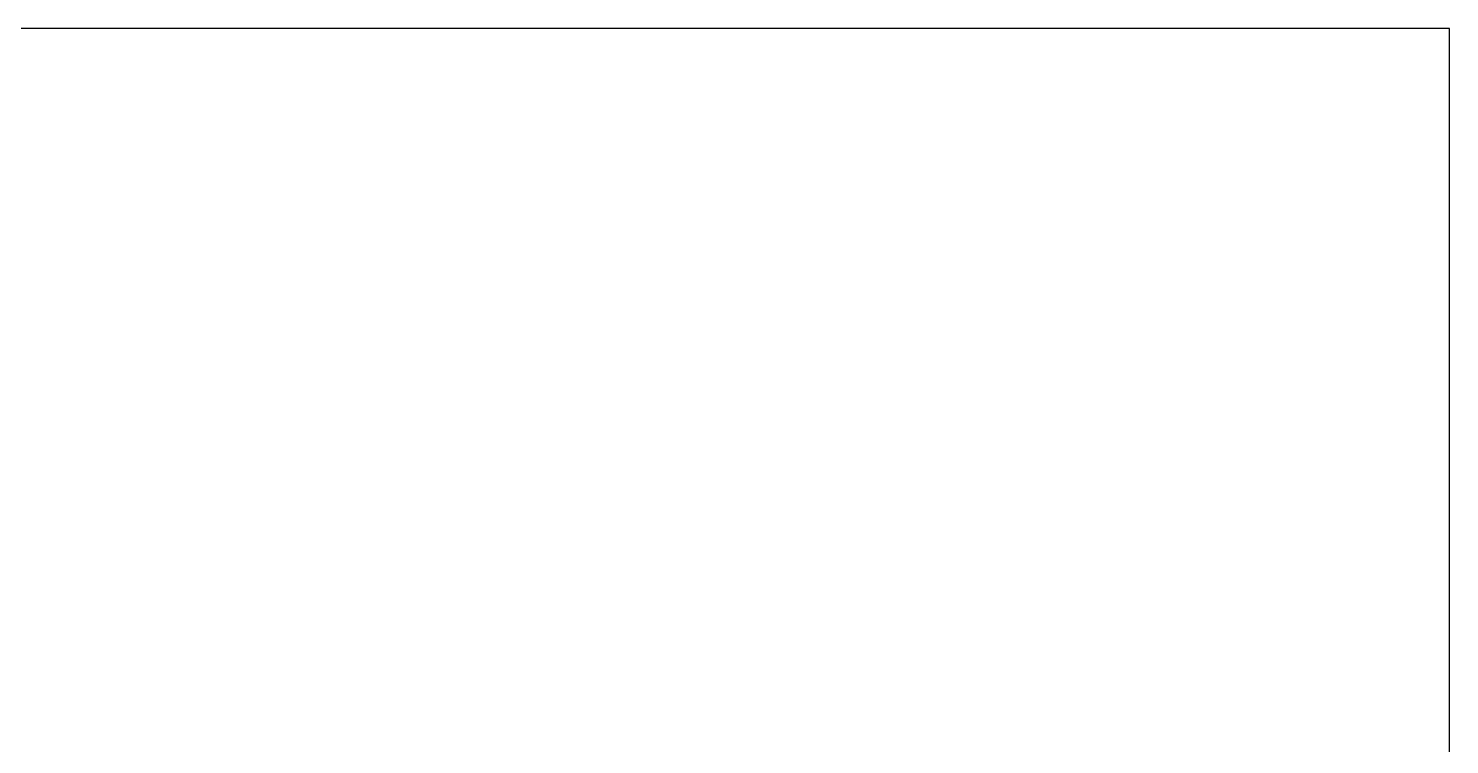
# Model space of a CAD drawing. Header units: millimetres. Extents: x 17638 to 18434, y 1103 to 1809.
# Drawn here: x 18320.9 to 18433.9, y 1562.1 to 1619.1 of the extents above; entities that cross this region are included whole.
import ezdxf
from ezdxf.xclip import XClip

# ---------------------------------------------------------------- set-up
doc = ezdxf.new("R2010")
doc.units = ezdxf.units.MM
doc.header["$LTSCALE"] = 10
doc.header["$MEASUREMENT"] = 0
doc.header["$XCLIPFRAME"] = 2
doc.layers.add('TX-PAPR', color=2, linetype='Continuous', plot=False)
doc.layers.add('TZ-BASE', color=253, linetype='Continuous')

# ---------------------------------------------------------------- blocks, each defined once
blk = doc.blocks.new('JD-CDFDG5GDCH4')
at = {"layer": 'TZ-BASE'}
for p, q in [((653.94, 104.19, -144.01), (634.71, 64.31, -144.01)), ((655.89, 102.09, -145.01), (638.19, 64.83, -145.01)), ((640.56, 62.52, -146.01), (657.97, 100.2, -146.01)), ((663.82, 99.86, -148.01), (649.97, 70.06, -148.01)), ((665.12, 99.67, -149.01), (651.77, 70.4, -149.01)), ((666.43, 99.43, -150.01), (653.19, 69.9, -150.01)), ((643.83, 62.94, -147.01), (659.39, 96.83, -147.01)), ((631.24, 72.49, -142.01), (643.57, 94.83, -142.01)), ((635.08, 71.5, -143.01), (645.76, 93.97, -143.01)), ((665.8, 94.12, -151.01), (655.23, 70.83, -151.01)), ((674.31, 93.8, -157.01), (663.05, 67.13, -157.01)), ((626.6, 72.99, -141.01), (639.4, 92.7, -141.01)), ((666.84, 92.92, -152.01), (656.78, 70.67, -152.01)), ((671.19, 92.95, -155.01), (660.63, 68.68, -155.01)), ((672.89, 93.77, -156.01), (662.08, 68.46, -156.01)), ((664.66, 62.57, -159.01), (676.75, 91.54, -159.01)), ((669.18, 91.3, -154.01), (659.94, 70.63, -154.01)), ((668, 67, -160.01), (678.17, 90.46, -160.01)), ((663.86, 65.4, -158.01), (673.52, 88.29, -158.01)), ((671.13, 66.3, -162.01), (680.7, 87.62, -162.01)), ((671.59, 71.59, -161.01), (678.7, 87.34, -161.01)), ((674.79, 71.31, -163.01), (681.92, 86.1, -163.01)), ((665.34, 85.35, -153.01), (659.02, 72.17, -153.01)), ((674.15, 65.35, -164.01), (683.37, 85.34, -164.01))]:
    blk.add_line(p, q, dxfattribs=at)

msp = doc.modelspace()

# ---------------------------------------------------------------- linework, layer by layer
at = {"layer": 'TX-PAPR'}
msp.add_lwpolyline([(17637.89, 1103.05), (18433.89, 1103.05), (18433.89, 1619.05), (17637.89, 1619.05)], close=True, dxfattribs=at)

# ---------------------------------------------------------------- block references
at = {"layer": 'TZ-BASE'}
ref = msp.add_blockref('JD-CDFDG5GDCH4', (17719.6, 1477.28, 393.01), dxfattribs=at)
XClip(ref).set_block_clipping_path([(1.5103084745, 75), (700, 75), (700, -75), (-1.5103084745, -75)])

doc.saveas('drawing.dxf')
